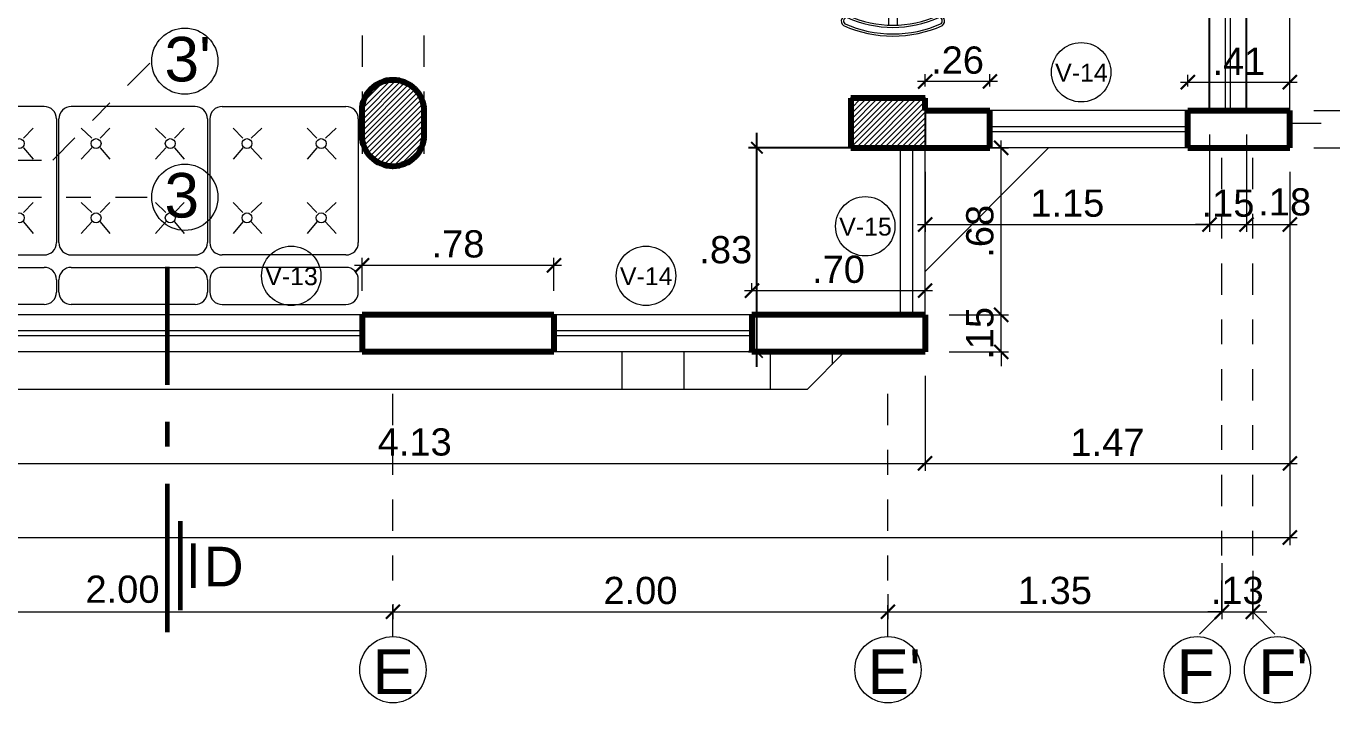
# Model space of a CAD drawing. Header units: millimetres. Extents: x 3779 to 7711, y 1445 to 3132.
# Drawn here: x 3865.96 to 3871.24, y 1464.07 to 1466.8 of the extents above; entities that cross this region are included whole.
import ezdxf

# ---------------------------------------------------------------- set-up
doc = ezdxf.new("R2010")
doc.units = ezdxf.units.MM
doc.header["$PDMODE"] = 3
for name, pattern in [('ACAD_ISO10W100', [18.5, 12, -3, 0.5, -3]), ('DASHDOTX2', [50.8, 25.4, -12.7, 0, -12.7]), ('HIDDEN', [9.525, 6.35, -3.175])]:
    doc.linetypes.add(name, pattern=pattern)
for name, color, linetype, lineweight in [('cotas', 7, 'Continuous', 5), ('EJES', 20, 'DASHDOTX2', 9), ('LINEA-DE-CORTE', 6, 'ACAD_ISO10W100', 60), ('MOBILIARIOS', 151, 'Continuous', 5), ('PERSONA', 7, 'Continuous', 9), ('pluma 0.0', 33, 'Continuous', 0), ('pluma 1', 1, 'Continuous', 9), ('pluma 2', 2, 'Continuous', 20), ('pluma 2.5', 30, 'Continuous', 25), ('pluma 8', 98, 'Continuous', 80), ('proyecciones', 32, 'HIDDEN', 9), ('TEXTO', 7, 'Continuous', 9), ('TEXTURAS', 35, 'Continuous', 5)]:
    doc.layers.add(name, color=color, linetype=linetype, lineweight=lineweight)
doc.styles.get("Standard").update_dxf_attribs({"font": 'arial.ttf'})
doc.styles.add('TIMES', font='arial.ttf', dxfattribs={"height": 0.11})
doc.dimstyles.new('INTERIOR', dxfattribs={"dimtxt": 0.11, "dimasz": 0.0465, "dimexe": 0.0345, "dimexo": 0.195, "dimgap": 0.0295, "dimtad": 2, "dimtih": 1, "dimtoh": 1, "dimzin": 4, "dimdsep": 46, "dimtxsty": 'Standard', "dimblk": 'ARCHTICK', "dimcen": 0, "dimdle": 0.06, "dimclrd": 256, "dimclre": 256, "dimclrt": 256, "dimadec": 0, "dimazin": 0, "dimtfac": 1, "dimtmove": 0, "dimatfit": 3, "dimldrblk": 'ARCHTICK', "dimfxl": 0.0345, "dimtolj": 1, "dimtzin": 0, "dimlwe": 25, "dimarcsym": 0})
doc.dimstyles.new('julio', dxfattribs={"dimtxt": 0.11, "dimasz": 0.057, "dimexe": 0.03, "dimexo": 0.097, "dimgap": 0.0295, "dimtad": 1, "dimzin": 4, "dimdsep": 46, "dimtxsty": 'TIMES', "dimblk": 'ARCHTICK', "dimcen": 0, "dimdle": 0.03, "dimclrd": 256, "dimclre": 256, "dimclrt": 256, "dimadec": 0, "dimazin": 0, "dimtfac": 1, "dimtix": 1, "dimtmove": 2, "dimatfit": 2, "dimldrblk": 'ARCHTICK', "dimfxl": 1, "dimtolj": 1, "dimtzin": 0, "dimlwd": 5, "dimlwe": 5, "dimarcsym": 0})

# ---------------------------------------------------------------- blocks, each defined once
blk = doc.blocks.new('MESA 1')
for p, q in [((62.8451, 42.0081), (62.8451, 42.0517)), ((62.8811, 42.0081), (62.8811, 42.0517)), ((63.5117, 42.0081), (63.5117, 42.0517)), ((63.5477, 42.0081), (63.5477, 42.0517)), ((62.611, 41.726), (63.811, 41.726)), ((62.311, 40.946), (62.311, 41.426)), ((64.111, 41.426), (64.111, 40.946)), ((62.7384, 41.3327), (63.1501, 40.9634)), ((63.7412, 41.3011), (63.9101, 41.1639)), ((63.7835, 41.2905), (63.8574, 41.2377)), ((62.0376, 41.1908), (61.994, 41.1908)), ((62.0376, 41.1548), (61.994, 41.1548)), ((63.5618, 41.1639), (63.7096, 41.0373)), ((64.3844, 41.1908), (64.428, 41.1908)), ((64.3844, 41.1548), (64.428, 41.1548)), ((62.654, 41.1428), (62.8229, 41.0267)), ((63.0551, 41.1111), (63.1712, 40.9951)), ((63.604, 41.0795), (63.7201, 40.9845)), ((62.611, 40.646), (63.811, 40.646)), ((62.8451, 40.3639), (62.8451, 40.3203)), ((62.8811, 40.3639), (62.8811, 40.3203)), ((63.5117, 40.3639), (63.5117, 40.3203)), ((63.5477, 40.3639), (63.5477, 40.3203))]:
    blk.add_line(p, q)
for points in [[(62.6606, 41.7831), (62.6606, 41.9631, -0.414214), (62.7056, 42.0081), (63.0206, 42.0081, -0.414214), (63.0656, 41.9631), (63.0656, 41.6481, -0.414214), (63.0206, 41.6031), (62.7056, 41.6031, -0.414214), (62.6606, 41.6481)], [(63.3272, 41.7831), (63.3272, 41.9631, -0.414214), (63.3722, 42.0081), (63.6872, 42.0081, -0.414214), (63.7322, 41.9631), (63.7322, 41.6481, -0.414214), (63.6872, 41.6031), (63.3722, 41.6031, -0.414214), (63.3272, 41.6481)], [(62.2626, 40.9703), (62.0826, 40.9703, -0.414214), (62.0376, 41.0153), (62.0376, 41.3303, -0.414214), (62.0826, 41.3753), (62.3976, 41.3753, -0.414214), (62.4426, 41.3303), (62.4426, 41.0153, -0.414214), (62.3976, 40.9703)], [(64.1594, 40.9703), (64.3394, 40.9703, 0.414214), (64.3844, 41.0153), (64.3844, 41.3303, 0.414214), (64.3394, 41.3753), (64.0244, 41.3753, 0.414214), (63.9794, 41.3303), (63.9794, 41.0153, 0.414214), (64.0244, 40.9703)], [(62.6606, 40.5889), (62.6606, 40.4089, 0.414214), (62.7056, 40.3639), (63.0206, 40.3639, 0.414214), (63.0656, 40.4089), (63.0656, 40.7239, 0.414214), (63.0206, 40.7689), (62.7056, 40.7689, 0.414214), (62.6606, 40.7239)], [(63.3272, 40.5889), (63.3272, 40.4089, 0.414214), (63.3722, 40.3639), (63.6872, 40.3639, 0.414214), (63.7322, 40.4089), (63.7322, 40.7239, 0.414214), (63.6872, 40.7689), (63.3722, 40.7689, 0.414214), (63.3272, 40.7239)]]:
    blk.add_lwpolyline(points, format="xyb", close=True)
for centre, radius, start, end in [((62.8631, 41.6042), 0.4924, 65.7176, 114.2824), ((62.8631, 41.6042), 0.4834, 65.7176, 114.2824), ((62.8631, 41.6042), 0.4564, 65.7176, 114.2824), ((63.5297, 41.6042), 0.4924, 65.7176, 114.2824), ((63.5297, 41.6042), 0.4834, 65.7176, 114.2824), ((63.5297, 41.6042), 0.4564, 65.7176, 114.2824), ((62.675, 42.0349), 0.0232, 128.3306, 280.2342), ((62.675, 42.0349), 0.0142, 128.3306, 280.2342), ((62.8631, 41.6042), 0.4474, 65.7176, 114.2824), ((63.051, 42.035), 0.0233, 260.3316, 51.1036), ((63.051, 42.035), 0.0143, 260.3316, 51.1036), ((63.3416, 42.0349), 0.0232, 128.3306, 280.2342), ((63.3416, 42.0349), 0.0142, 128.3306, 280.2342), ((63.5297, 41.6042), 0.4474, 65.7176, 114.2824), ((63.7176, 42.035), 0.0233, 260.3316, 51.1036), ((63.7176, 42.035), 0.0143, 260.3316, 51.1036), ((62.611, 41.426), 0.3, 90, 180), ((63.811, 41.426), 0.3, 0, 90), ((62.4414, 41.1728), 0.4924, 155.7176, 204.2824), ((62.4414, 41.1728), 0.4834, 155.7176, 204.2824), ((62.4414, 41.1728), 0.4564, 155.7176, 204.2824), ((62.0107, 41.3607), 0.0233, 350.3316, 141.1036), ((62.0107, 41.3607), 0.0143, 350.3316, 141.1036), ((64.4113, 41.3607), 0.0233, 38.8964, 189.6684), ((63.9805, 41.1728), 0.4564, 335.7176, 24.2824), ((64.4113, 41.3607), 0.0143, 38.8964, 189.6684), ((63.9805, 41.1728), 0.4834, 335.7176, 24.2824), ((63.9805, 41.1728), 0.4924, 335.7176, 24.2824), ((62.4414, 41.1728), 0.4474, 155.7176, 204.2824), ((63.9805, 41.1728), 0.4474, 335.7176, 24.2824), ((62.0108, 40.9847), 0.0232, 218.3306, 10.2342), ((62.0108, 40.9847), 0.0142, 218.3306, 10.2342), ((64.4112, 40.9847), 0.0232, 169.7658, 321.6694), ((64.4112, 40.9847), 0.0142, 169.7658, 321.6694), ((62.611, 40.946), 0.3, 180, 270), ((63.811, 40.946), 0.3, 270, 0), ((62.675, 40.3371), 0.0232, 79.7658, 231.6694), ((62.675, 40.3371), 0.0142, 79.7658, 231.6694), ((62.8631, 40.7678), 0.4564, 245.7176, 294.2824), ((62.8631, 40.7678), 0.4474, 245.7176, 294.2824), ((63.051, 40.337), 0.0233, 308.8964, 99.6684), ((63.051, 40.337), 0.0143, 308.8964, 99.6684), ((63.3416, 40.3371), 0.0232, 79.7658, 231.6694), ((63.3416, 40.3371), 0.0142, 79.7658, 231.6694), ((63.5297, 40.7678), 0.4564, 245.7176, 294.2824), ((63.5297, 40.7678), 0.4474, 245.7176, 294.2824), ((63.7176, 40.337), 0.0233, 308.8964, 99.6684), ((63.7176, 40.337), 0.0143, 308.8964, 99.6684), ((62.8631, 40.7678), 0.4924, 245.7176, 294.2824), ((62.8631, 40.7678), 0.4834, 245.7176, 294.2824), ((63.5297, 40.7678), 0.4924, 245.7176, 294.2824), ((63.5297, 40.7678), 0.4834, 245.7176, 294.2824)]:
    blk.add_arc(centre, radius, start, end)
blk = doc.blocks.new('mueble2')
at = {"layer": 'MOBILIARIOS', "linetype": 'Continuous'}
for p, q in [((3892.8619, 1545.8007), (3892.6985, 1545.8007)), ((3893.1985, 1545.8007), (3892.8213, 1545.8007)), ((3893.4719, 1545.8007), (3893.3085, 1545.8007)), ((3893.8085, 1545.8007), (3893.4313, 1545.8007)), ((3893.9185, 1545.8007), (3894.2957, 1545.8007)), ((3894.255, 1545.8007), (3894.4185, 1545.8007)), ((3892.6485, 1545.7507), (3892.6485, 1545.2507)), ((3893.2485, 1545.7507), (3893.2485, 1545.2507)), ((3893.2585, 1545.2507), (3893.2585, 1545.7507)), ((3893.8585, 1545.7507), (3893.8585, 1545.2507)), ((3893.8685, 1545.7507), (3893.8685, 1545.2507)), ((3894.4685, 1545.7507), (3894.4685, 1545.2507)), ((3892.781, 1545.6722), (3892.7381, 1545.713)), ((3892.8157, 1545.6722), (3892.8545, 1545.713)), ((3893.081, 1545.6722), (3893.0381, 1545.713)), ((3893.1157, 1545.6722), (3893.1545, 1545.713)), ((3893.391, 1545.6722), (3893.3481, 1545.713)), ((3893.4257, 1545.6722), (3893.4645, 1545.713)), ((3893.691, 1545.6722), (3893.6481, 1545.713)), ((3893.7257, 1545.6722), (3893.7645, 1545.713)), ((3894.0013, 1545.6722), (3893.9624, 1545.713)), ((3894.036, 1545.6722), (3894.0789, 1545.713)), ((3894.3013, 1545.6722), (3894.2624, 1545.713)), ((3894.336, 1545.6722), (3894.3789, 1545.713)), ((3892.781, 1545.6342), (3892.7381, 1545.5875)), ((3892.8157, 1545.6342), (3892.8545, 1545.5875)), ((3893.081, 1545.6342), (3893.0381, 1545.5875)), ((3893.1157, 1545.6342), (3893.1545, 1545.5875)), ((3893.391, 1545.6342), (3893.3481, 1545.5875)), ((3893.4257, 1545.6342), (3893.4645, 1545.5875)), ((3893.691, 1545.6342), (3893.6481, 1545.5875)), ((3893.7257, 1545.6342), (3893.7645, 1545.5875)), ((3894.0013, 1545.6342), (3893.9624, 1545.5875)), ((3894.036, 1545.6342), (3894.0789, 1545.5875)), ((3894.3013, 1545.6342), (3894.2624, 1545.5875)), ((3894.336, 1545.6342), (3894.3789, 1545.5875)), ((3892.781, 1545.3722), (3892.7381, 1545.413)), ((3892.8157, 1545.3722), (3892.8545, 1545.413)), ((3893.081, 1545.3722), (3893.0381, 1545.413)), ((3893.1157, 1545.3722), (3893.1545, 1545.413)), ((3893.391, 1545.3722), (3893.3481, 1545.413)), ((3893.4257, 1545.3722), (3893.4645, 1545.413)), ((3893.691, 1545.3722), (3893.6481, 1545.413)), ((3893.7257, 1545.3722), (3893.7645, 1545.413)), ((3894.0013, 1545.3722), (3893.9624, 1545.413)), ((3894.036, 1545.3722), (3894.0789, 1545.413)), ((3894.3013, 1545.3722), (3894.2624, 1545.413)), ((3894.336, 1545.3722), (3894.3789, 1545.413)), ((3892.781, 1545.3342), (3892.7381, 1545.2875)), ((3892.8157, 1545.3342), (3892.8545, 1545.2875)), ((3893.081, 1545.3342), (3893.0381, 1545.2875)), ((3893.1157, 1545.3342), (3893.1545, 1545.2875)), ((3893.391, 1545.3342), (3893.3481, 1545.2875)), ((3893.4257, 1545.3342), (3893.4645, 1545.2875)), ((3893.691, 1545.3342), (3893.6481, 1545.2875)), ((3893.7257, 1545.3342), (3893.7645, 1545.2875)), ((3894.0013, 1545.3342), (3893.9624, 1545.2875)), ((3894.036, 1545.3342), (3894.0789, 1545.2875)), ((3894.3013, 1545.3342), (3894.2624, 1545.2875)), ((3894.336, 1545.3342), (3894.3789, 1545.2875)), ((3892.6985, 1545.2007), (3893.1985, 1545.2007)), ((3893.3085, 1545.2007), (3893.8085, 1545.2007)), ((3894.4185, 1545.2007), (3893.9185, 1545.2007)), ((3892.6985, 1545.1507), (3893.1985, 1545.1507)), ((3893.3085, 1545.1507), (3893.8085, 1545.1507)), ((3894.4185, 1545.1507), (3893.9185, 1545.1507)), ((3892.6485, 1545.0507), (3892.6485, 1545.1007)), ((3893.2485, 1545.1007), (3893.2485, 1545.0507)), ((3893.2585, 1545.0507), (3893.2585, 1545.1007)), ((3893.8585, 1545.1007), (3893.8585, 1545.0507)), ((3893.8685, 1545.1007), (3893.8685, 1545.0507)), ((3894.4685, 1545.0507), (3894.4685, 1545.1007)), ((3893.1985, 1545.0007), (3892.6985, 1545.0007)), ((3893.8085, 1545.0007), (3893.3085, 1545.0007)), ((3893.9185, 1545.0007), (3894.4185, 1545.0007))]:
    blk.add_line(p, q, dxfattribs=at)
for centre in [(3892.7985, 1545.6507), (3893.0985, 1545.6507), (3893.4085, 1545.6507), (3893.7085, 1545.6507), (3894.0185, 1545.6507), (3894.3185, 1545.6507), (3892.7985, 1545.3507), (3893.0985, 1545.3507), (3893.4085, 1545.3507), (3893.7085, 1545.3507), (3894.0185, 1545.3507), (3894.3185, 1545.3507)]:
    blk.add_circle(centre, 0.02, dxfattribs=at)
for centre, start, end in [((3892.6985, 1545.7507), 90, 180), ((3893.1985, 1545.7507), 0, 90), ((3893.3085, 1545.7507), 90, 180), ((3893.8085, 1545.7507), 0, 90), ((3893.9185, 1545.7507), 90, 180), ((3894.4185, 1545.7507), 0, 90), ((3892.6985, 1545.2507), 180, 270), ((3892.6985, 1545.2507), 180, 270), ((3893.1985, 1545.2507), 270, 0), ((3893.3085, 1545.2507), 180, 270), ((3893.3085, 1545.2507), 180, 270), ((3893.8085, 1545.2507), 270, 0), ((3893.9185, 1545.2507), 180, 270), ((3894.4185, 1545.2507), 270, 0), ((3894.4185, 1545.2507), 270, 0), ((3892.6985, 1545.1007), 90, 180), ((3892.6985, 1545.1007), 90, 180), ((3893.1985, 1545.1007), 0, 90), ((3893.3085, 1545.1007), 90, 180), ((3893.3085, 1545.1007), 90, 180), ((3893.8085, 1545.1007), 0, 90), ((3893.9185, 1545.1007), 90, 180), ((3894.4185, 1545.1007), 0, 90), ((3894.4185, 1545.1007), 0, 90), ((3892.6985, 1545.0507), 180, 270), ((3892.6985, 1545.0507), 180, 270), ((3893.1985, 1545.0507), 270, 0), ((3893.3085, 1545.0507), 180, 270), ((3893.3085, 1545.0507), 180, 270), ((3893.8085, 1545.0507), 270, 0), ((3893.9185, 1545.0507), 180, 270), ((3894.4185, 1545.0507), 270, 0), ((3894.4185, 1545.0507), 270, 0)]:
    blk.add_arc(centre, 0.05, start, end, dxfattribs=at)
blk = doc.blocks.new('_ArchTick')
at = {"color": 0, "linetype": 'ByBlock', "lineweight": 40, "const_width": 0.15}
blk.add_lwpolyline([(-0.5, -0.5), (0.5, 0.5)], dxfattribs=at)
blk = doc.blocks.new('*D323')
at = {"layer": 'cotas', "lineweight": 5, "transparency": 16777216}
for p, q in [((3865.417, 1464.4346), (3867.477, 1464.4346)), ((3865.447, 1464.457), (3865.447, 1464.4046)), ((3867.447, 1464.4655), (3867.447, 1464.4046))]:
    blk.add_line(p, q, dxfattribs=at)
at = {"layer": 'Defpoints', "color": 0, "transparency": 16777216}
for p in [(3865.447, 1464.554), (3867.447, 1464.5625), (3867.447, 1464.4346)]:
    blk.add_point(p, dxfattribs=at)
at = {"layer": 'cotas', "lineweight": 5, "transparency": 16777216, "xscale": 0.057, "yscale": 0.057, "zscale": 0.057, "rotation": 180}
blk.add_blockref('_ArchTick', (3865.447, 1464.4346), dxfattribs=at)
at = {"layer": 'cotas', "lineweight": 5, "transparency": 16777216, "xscale": 0.057, "yscale": 0.057, "zscale": 0.057}
blk.add_blockref('_ArchTick', (3867.447, 1464.4346), dxfattribs=at)
at = {"layer": 'cotas', "transparency": 16777216, "insert": (3866.3539, 1464.5253), "char_height": 0.11, "attachment_point": 5, "style": 'TIMES'}
blk.add_mtext('\\A1;2.00', dxfattribs=at)
blk = doc.blocks.new('*D324')
at = {"layer": 'cotas', "lineweight": 5, "transparency": 16777216}
for p, q in [((3869.4477, 1464.5063), (3869.4477, 1464.4046)), ((3867.417, 1464.4346), (3869.4777, 1464.4346)), ((3867.447, 1464.4655), (3867.447, 1464.4046))]:
    blk.add_line(p, q, dxfattribs=at)
at = {"layer": 'Defpoints', "color": 0, "transparency": 16777216}
for p in [(3869.4477, 1464.6033), (3867.447, 1464.5625), (3869.4477, 1464.4346)]:
    blk.add_point(p, dxfattribs=at)
at = {"layer": 'cotas', "lineweight": 5, "transparency": 16777216, "xscale": 0.057, "yscale": 0.057, "zscale": 0.057, "rotation": 180}
blk.add_blockref('_ArchTick', (3867.447, 1464.4346), dxfattribs=at)
at = {"layer": 'cotas', "lineweight": 5, "transparency": 16777216, "xscale": 0.057, "yscale": 0.057, "zscale": 0.057}
blk.add_blockref('_ArchTick', (3869.4477, 1464.4346), dxfattribs=at)
at = {"layer": 'cotas', "transparency": 16777216, "insert": (3868.4474, 1464.5202), "char_height": 0.11, "attachment_point": 5, "style": 'TIMES'}
blk.add_mtext('\\A1;2.00', dxfattribs=at)
blk = doc.blocks.new('*D325')
at = {"layer": 'cotas', "lineweight": 5, "transparency": 16777216}
for p, q in [((3870.797, 1464.6315), (3870.797, 1464.4046)), ((3869.4477, 1464.5063), (3869.4477, 1464.4046)), ((3869.4177, 1464.4346), (3870.827, 1464.4346))]:
    blk.add_line(p, q, dxfattribs=at)
at = {"layer": 'Defpoints', "color": 0, "transparency": 16777216}
for p in [(3870.797, 1464.7285), (3869.4477, 1464.6033), (3870.797, 1464.4346)]:
    blk.add_point(p, dxfattribs=at)
at = {"layer": 'cotas', "lineweight": 5, "transparency": 16777216, "xscale": 0.057, "yscale": 0.057, "zscale": 0.057, "rotation": 180}
blk.add_blockref('_ArchTick', (3869.4477, 1464.4346), dxfattribs=at)
at = {"layer": 'cotas', "lineweight": 5, "transparency": 16777216, "xscale": 0.057, "yscale": 0.057, "zscale": 0.057}
blk.add_blockref('_ArchTick', (3870.797, 1464.4346), dxfattribs=at)
at = {"layer": 'cotas', "transparency": 16777216, "insert": (3870.1224, 1464.5203), "char_height": 0.11, "attachment_point": 5, "style": 'TIMES'}
blk.add_mtext('\\A1;1.35', dxfattribs=at)
blk = doc.blocks.new('*D249')
at = {"layer": 'cotas', "lineweight": 5, "transparency": 16777216}
for p, q in [((3870.797, 1464.6315), (3870.797, 1464.4046)), ((3870.922, 1464.6006), (3870.922, 1464.4046)), ((3870.797, 1464.4346), (3870.74, 1464.4346)), ((3870.797, 1464.4346), (3870.922, 1464.4346)), ((3870.922, 1464.4346), (3870.979, 1464.4346))]:
    blk.add_line(p, q, dxfattribs=at)
at = {"layer": 'Defpoints', "color": 0, "transparency": 16777216}
for p in [(3870.797, 1464.7285), (3870.922, 1464.6976), (3870.922, 1464.4346)]:
    blk.add_point(p, dxfattribs=at)
at = {"layer": 'cotas', "lineweight": 5, "transparency": 16777216, "xscale": 0.057, "yscale": 0.057, "zscale": 0.057}
blk.add_blockref('_ArchTick', (3870.797, 1464.4346), dxfattribs=at)
at = {"layer": 'cotas', "lineweight": 5, "transparency": 16777216, "xscale": 0.057, "yscale": 0.057, "zscale": 0.057, "rotation": 180}
blk.add_blockref('_ArchTick', (3870.922, 1464.4346), dxfattribs=at)
at = {"layer": 'cotas', "transparency": 16777216, "insert": (3870.8595, 1464.5203), "char_height": 0.11, "attachment_point": 5, "style": 'TIMES'}
blk.add_mtext('\\A1;.13', dxfattribs=at)
blk = doc.blocks.new('*D250')
at = {"layer": 'cotas', "lineweight": 5, "transparency": 16777216}
for p, q in [((3871.072, 1466.2126), (3871.072, 1464.7046)), ((3856.522, 1465.2376), (3856.522, 1464.7046)), ((3856.492, 1464.7346), (3871.102, 1464.7346))]:
    blk.add_line(p, q, dxfattribs=at)
at = {"layer": 'Defpoints', "color": 0, "transparency": 16777216}
for p in [(3871.072, 1466.3096), (3856.522, 1465.3346), (3871.072, 1464.7346)]:
    blk.add_point(p, dxfattribs=at)
at = {"layer": 'cotas', "lineweight": 5, "transparency": 16777216, "xscale": 0.057, "yscale": 0.057, "zscale": 0.057, "rotation": 180}
blk.add_blockref('_ArchTick', (3856.522, 1464.7346), dxfattribs=at)
at = {"layer": 'cotas', "lineweight": 5, "transparency": 16777216, "xscale": 0.057, "yscale": 0.057, "zscale": 0.057}
blk.add_blockref('_ArchTick', (3871.072, 1464.7346), dxfattribs=at)
at = {"layer": 'cotas', "transparency": 16777216, "insert": (3863.797, 1464.8202), "char_height": 0.11, "attachment_point": 5, "style": 'TIMES'}
blk.add_mtext('\\A1;14.55', dxfattribs=at)
blk = doc.blocks.new('*D262')
at = {"layer": 'cotas', "lineweight": 5, "transparency": 16777216}
for p, q in [((3865.472, 1465.3876), (3865.472, 1465.0046)), ((3869.5977, 1465.3876), (3869.5977, 1465.0046)), ((3865.442, 1465.0346), (3869.6277, 1465.0346))]:
    blk.add_line(p, q, dxfattribs=at)
at = {"layer": 'Defpoints', "color": 0, "transparency": 16777216}
for p in [(3865.472, 1465.4846), (3869.5977, 1465.4846), (3869.5977, 1465.0346)]:
    blk.add_point(p, dxfattribs=at)
at = {"layer": 'cotas', "lineweight": 5, "transparency": 16777216, "xscale": 0.057, "yscale": 0.057, "zscale": 0.057, "rotation": 180}
blk.add_blockref('_ArchTick', (3865.472, 1465.0346), dxfattribs=at)
at = {"layer": 'cotas', "lineweight": 5, "transparency": 16777216, "xscale": 0.057, "yscale": 0.057, "zscale": 0.057}
blk.add_blockref('_ArchTick', (3869.5977, 1465.0346), dxfattribs=at)
at = {"layer": 'cotas', "transparency": 16777216, "insert": (3867.5349, 1465.1203), "char_height": 0.11, "attachment_point": 5, "style": 'TIMES'}
blk.add_mtext('\\A1;4.13', dxfattribs=at)
blk = doc.blocks.new('*D272')
at = {"layer": 'cotas', "lineweight": 5, "transparency": 16777216}
for p, q in [((3872.122, 1466.3396), (3872.122, 1465.4546)), ((3871.169, 1466.3096), (3872.152, 1466.3096)), ((3871.619, 1465.4846), (3872.152, 1465.4846))]:
    blk.add_line(p, q, dxfattribs=at)
at = {"layer": 'Defpoints', "color": 0, "transparency": 16777216}
for p in [(3871.072, 1466.3096), (3871.522, 1465.4846), (3872.122, 1465.4846)]:
    blk.add_point(p, dxfattribs=at)
at = {"layer": 'cotas', "lineweight": 5, "transparency": 16777216, "xscale": 0.057, "yscale": 0.057, "zscale": 0.057}
for p, rotation in [((3872.122, 1466.3096), 90), ((3872.122, 1465.4846), 270)]:
    blk.add_blockref('_ArchTick', p, dxfattribs=dict(at, rotation=rotation))
at = {"layer": 'cotas', "transparency": 16777216, "insert": (3872.0363, 1465.8971), "char_height": 0.11, "attachment_point": 5, "rotation": 90, "style": 'TIMES'}
blk.add_mtext('\\A1;.83', dxfattribs=at)
blk = doc.blocks.new('*D327')
at = {"layer": 'cotas', "lineweight": 5, "transparency": 16777216}
for p, q in [((3870.747, 1466.3626), (3870.747, 1465.9696)), ((3869.5977, 1466.2126), (3869.5977, 1465.9696)), ((3869.5677, 1465.9996), (3870.777, 1465.9996))]:
    blk.add_line(p, q, dxfattribs=at)
at = {"layer": 'Defpoints', "color": 0, "transparency": 16777216}
for p in [(3870.747, 1466.4596), (3869.5977, 1466.3096), (3870.747, 1465.9996)]:
    blk.add_point(p, dxfattribs=at)
at = {"layer": 'cotas', "lineweight": 5, "transparency": 16777216, "xscale": 0.057, "yscale": 0.057, "zscale": 0.057, "rotation": 180}
blk.add_blockref('_ArchTick', (3869.5977, 1465.9996), dxfattribs=at)
at = {"layer": 'cotas', "lineweight": 5, "transparency": 16777216, "xscale": 0.057, "yscale": 0.057, "zscale": 0.057}
blk.add_blockref('_ArchTick', (3870.747, 1465.9996), dxfattribs=at)
at = {"layer": 'cotas', "transparency": 16777216, "insert": (3870.1724, 1466.0852), "char_height": 0.11, "attachment_point": 5, "style": 'TIMES'}
blk.add_mtext('\\A1;1.15', dxfattribs=at)
blk = doc.blocks.new('*D328')
at = {"layer": 'cotas', "lineweight": 5, "transparency": 16777216}
for p, q in [((3870.747, 1466.3626), (3870.747, 1465.9696)), ((3870.897, 1466.3626), (3870.897, 1465.9696)), ((3870.747, 1465.9996), (3870.69, 1465.9996)), ((3870.747, 1465.9996), (3870.897, 1465.9996)), ((3870.897, 1465.9996), (3870.954, 1465.9996))]:
    blk.add_line(p, q, dxfattribs=at)
at = {"layer": 'Defpoints', "color": 0, "transparency": 16777216}
for p in [(3870.747, 1466.4596), (3870.897, 1466.4596), (3870.897, 1465.9996)]:
    blk.add_point(p, dxfattribs=at)
at = {"layer": 'cotas', "lineweight": 5, "transparency": 16777216, "xscale": 0.057, "yscale": 0.057, "zscale": 0.057}
blk.add_blockref('_ArchTick', (3870.747, 1465.9996), dxfattribs=at)
at = {"layer": 'cotas', "lineweight": 5, "transparency": 16777216, "xscale": 0.057, "yscale": 0.057, "zscale": 0.057, "rotation": 180}
blk.add_blockref('_ArchTick', (3870.897, 1465.9996), dxfattribs=at)
at = {"layer": 'cotas', "transparency": 16777216, "insert": (3870.822, 1466.0852), "char_height": 0.11, "attachment_point": 5, "style": 'TIMES'}
blk.add_mtext('\\A1;.15', dxfattribs=at)
blk = doc.blocks.new('*D329')
at = {"layer": 'cotas', "lineweight": 5, "transparency": 16777216}
for p, q in [((3870.897, 1466.3626), (3870.897, 1465.9696)), ((3871.072, 1466.2126), (3871.072, 1465.9696)), ((3870.867, 1465.9996), (3871.102, 1465.9996))]:
    blk.add_line(p, q, dxfattribs=at)
at = {"layer": 'Defpoints', "color": 0, "transparency": 16777216}
for p in [(3870.897, 1466.4596), (3871.072, 1466.3096), (3871.072, 1465.9996)]:
    blk.add_point(p, dxfattribs=at)
at = {"layer": 'cotas', "lineweight": 5, "transparency": 16777216, "xscale": 0.057, "yscale": 0.057, "zscale": 0.057, "rotation": 180}
blk.add_blockref('_ArchTick', (3870.897, 1465.9996), dxfattribs=at)
at = {"layer": 'cotas', "lineweight": 5, "transparency": 16777216, "xscale": 0.057, "yscale": 0.057, "zscale": 0.057}
blk.add_blockref('_ArchTick', (3871.072, 1465.9996), dxfattribs=at)
at = {"layer": 'cotas', "transparency": 16777216, "insert": (3871.0512, 1466.0903), "char_height": 0.11, "attachment_point": 5, "style": 'TIMES'}
blk.add_mtext('\\A1;.18', dxfattribs=at)
blk = doc.blocks.new('*D330')
at = {"layer": 'cotas', "lineweight": 5, "transparency": 16777216}
for p, q in [((3869.9052, 1465.6346), (3869.9052, 1465.6916)), ((3869.6947, 1465.6346), (3869.9352, 1465.6346)), ((3869.9052, 1465.4846), (3869.9052, 1465.6346)), ((3869.6947, 1465.4846), (3869.9352, 1465.4846)), ((3869.9052, 1465.4846), (3869.9052, 1465.4276))]:
    blk.add_line(p, q, dxfattribs=at)
at = {"layer": 'Defpoints', "color": 0, "transparency": 16777216}
for p in [(3869.5977, 1465.6346), (3869.9052, 1465.6346), (3869.5977, 1465.4846)]:
    blk.add_point(p, dxfattribs=at)
at = {"layer": 'cotas', "lineweight": 5, "transparency": 16777216, "xscale": 0.057, "yscale": 0.057, "zscale": 0.057}
for p, rotation in [((3869.9052, 1465.6346), 270), ((3869.9052, 1465.4846), 90)]:
    blk.add_blockref('_ArchTick', p, dxfattribs=dict(at, rotation=rotation))
at = {"layer": 'cotas', "transparency": 16777216, "insert": (3869.8195, 1465.5596), "char_height": 0.11, "attachment_point": 5, "rotation": 90, "style": 'TIMES'}
blk.add_mtext('\\A1;.15', dxfattribs=at)
blk = doc.blocks.new('*D331')
at = {"layer": 'cotas', "lineweight": 5, "transparency": 16777216}
for p, q in [((3869.9052, 1465.6046), (3869.9052, 1466.3396)), ((3869.6947, 1466.3096), (3869.9352, 1466.3096)), ((3869.6947, 1465.6346), (3869.9352, 1465.6346))]:
    blk.add_line(p, q, dxfattribs=at)
at = {"layer": 'Defpoints', "color": 0, "transparency": 16777216}
for p in [(3869.5977, 1466.3096), (3869.9052, 1466.3096), (3869.5977, 1465.6346)]:
    blk.add_point(p, dxfattribs=at)
at = {"layer": 'cotas', "lineweight": 5, "transparency": 16777216, "xscale": 0.057, "yscale": 0.057, "zscale": 0.057}
for p, rotation in [((3869.9052, 1466.3096), 90), ((3869.9052, 1465.6346), 270)]:
    blk.add_blockref('_ArchTick', p, dxfattribs=dict(at, rotation=rotation))
at = {"layer": 'cotas', "transparency": 16777216, "insert": (3869.8195, 1465.9721), "char_height": 0.11, "attachment_point": 5, "rotation": 90, "style": 'TIMES'}
blk.add_mtext('\\A1;.68', dxfattribs=at)
blk = doc.blocks.new('*D278')
at = {"layer": 'cotas', "lineweight": 5, "transparency": 16777216}
for p, q in [((3872.122, 1466.4596), (3872.122, 1466.5166)), ((3871.169, 1466.4596), (3872.152, 1466.4596)), ((3872.122, 1466.3096), (3872.122, 1466.4596)), ((3871.169, 1466.3096), (3872.152, 1466.3096)), ((3872.122, 1466.3096), (3872.122, 1466.2526))]:
    blk.add_line(p, q, dxfattribs=at)
at = {"layer": 'Defpoints', "color": 0, "transparency": 16777216}
for p in [(3871.072, 1466.4596), (3872.122, 1466.4596), (3871.072, 1466.3096)]:
    blk.add_point(p, dxfattribs=at)
at = {"layer": 'cotas', "lineweight": 5, "transparency": 16777216, "xscale": 0.057, "yscale": 0.057, "zscale": 0.057}
for p, rotation in [((3872.122, 1466.4596), 270), ((3872.122, 1466.3096), 90)]:
    blk.add_blockref('_ArchTick', p, dxfattribs=dict(at, rotation=rotation))
at = {"layer": 'cotas', "transparency": 16777216, "insert": (3872.0363, 1466.3846), "char_height": 0.11, "attachment_point": 5, "rotation": 90, "style": 'TIMES'}
blk.add_mtext('\\A1;.15', dxfattribs=at)
blk = doc.blocks.new('*D283')
at = {"layer": 'cotas', "lineweight": 5, "transparency": 16777216}
for p, q in [((3871.072, 1466.2126), (3871.072, 1465.0046)), ((3869.5977, 1465.3876), (3869.5977, 1465.0046)), ((3869.5677, 1465.0346), (3871.102, 1465.0346))]:
    blk.add_line(p, q, dxfattribs=at)
at = {"layer": 'Defpoints', "color": 0, "transparency": 16777216}
for p in [(3871.072, 1466.3096), (3869.5977, 1465.4846), (3871.072, 1465.0346)]:
    blk.add_point(p, dxfattribs=at)
at = {"layer": 'cotas', "lineweight": 5, "transparency": 16777216, "xscale": 0.057, "yscale": 0.057, "zscale": 0.057, "rotation": 180}
blk.add_blockref('_ArchTick', (3869.5977, 1465.0346), dxfattribs=at)
at = {"layer": 'cotas', "lineweight": 5, "transparency": 16777216, "xscale": 0.057, "yscale": 0.057, "zscale": 0.057}
blk.add_blockref('_ArchTick', (3871.072, 1465.0346), dxfattribs=at)
at = {"layer": 'cotas', "transparency": 16777216, "insert": (3870.3349, 1465.1193), "char_height": 0.11, "attachment_point": 5, "style": 'TIMES'}
blk.add_mtext('\\A1;1.47', dxfattribs=at)
blk = doc.blocks.new('*D290')
at = {"layer": 'cotas', "lineweight": 5, "transparency": 16777216}
for p, q in [((3867.322, 1465.7316), (3867.322, 1465.8649)), ((3868.0977, 1465.7316), (3868.0977, 1465.8649)), ((3867.292, 1465.8349), (3868.1277, 1465.8349))]:
    blk.add_line(p, q, dxfattribs=at)
at = {"layer": 'Defpoints', "color": 0, "transparency": 16777216}
for p in [(3868.0977, 1465.8349), (3867.322, 1465.6346), (3868.0977, 1465.6346)]:
    blk.add_point(p, dxfattribs=at)
at = {"layer": 'cotas', "lineweight": 5, "transparency": 16777216, "xscale": 0.057, "yscale": 0.057, "zscale": 0.057, "rotation": 180}
blk.add_blockref('_ArchTick', (3867.322, 1465.8349), dxfattribs=at)
at = {"layer": 'cotas', "lineweight": 5, "transparency": 16777216, "xscale": 0.057, "yscale": 0.057, "zscale": 0.057}
blk.add_blockref('_ArchTick', (3868.0977, 1465.8349), dxfattribs=at)
at = {"layer": 'cotas', "transparency": 16777216, "insert": (3867.7099, 1465.9206), "char_height": 0.11, "attachment_point": 5, "style": 'TIMES'}
blk.add_mtext('\\A1;.78', dxfattribs=at)
blk = doc.blocks.new('*D291')
at = {"layer": 'cotas', "lineweight": 5, "transparency": 16777216}
for p, q in [((3868.8977, 1465.7316), (3868.8977, 1465.7624)), ((3869.5977, 1465.7316), (3869.5977, 1465.7624)), ((3868.8677, 1465.7324), (3869.6277, 1465.7324))]:
    blk.add_line(p, q, dxfattribs=at)
at = {"layer": 'Defpoints', "color": 0, "transparency": 16777216}
for p in [(3869.5977, 1465.7324), (3868.8977, 1465.6346), (3869.5977, 1465.6346)]:
    blk.add_point(p, dxfattribs=at)
at = {"layer": 'cotas', "lineweight": 5, "transparency": 16777216, "xscale": 0.057, "yscale": 0.057, "zscale": 0.057, "rotation": 180}
blk.add_blockref('_ArchTick', (3868.8977, 1465.7324), dxfattribs=at)
at = {"layer": 'cotas', "lineweight": 5, "transparency": 16777216, "xscale": 0.057, "yscale": 0.057, "zscale": 0.057}
blk.add_blockref('_ArchTick', (3869.5977, 1465.7324), dxfattribs=at)
at = {"layer": 'cotas', "transparency": 16777216, "insert": (3869.2477, 1465.818), "char_height": 0.11, "attachment_point": 5, "style": 'TIMES'}
blk.add_mtext('\\A1;.70', dxfattribs=at)
blk = doc.blocks.new('*D292')
at = {"layer": 'cotas', "lineweight": 5, "transparency": 16777216}
for p, q in [((3870.6599, 1466.5566), (3870.6599, 1466.6043)), ((3871.072, 1466.5566), (3871.072, 1466.6043)), ((3870.6299, 1466.5743), (3871.102, 1466.5743))]:
    blk.add_line(p, q, dxfattribs=at)
at = {"layer": 'Defpoints', "color": 0, "transparency": 16777216}
for p in [(3871.072, 1466.5743), (3870.6599, 1466.4596), (3871.072, 1466.4596)]:
    blk.add_point(p, dxfattribs=at)
at = {"layer": 'cotas', "lineweight": 5, "transparency": 16777216, "xscale": 0.057, "yscale": 0.057, "zscale": 0.057, "rotation": 180}
blk.add_blockref('_ArchTick', (3870.6599, 1466.5743), dxfattribs=at)
at = {"layer": 'cotas', "lineweight": 5, "transparency": 16777216, "xscale": 0.057, "yscale": 0.057, "zscale": 0.057}
blk.add_blockref('_ArchTick', (3871.072, 1466.5743), dxfattribs=at)
at = {"layer": 'cotas', "transparency": 16777216, "insert": (3870.8659, 1466.659), "char_height": 0.11, "attachment_point": 5, "style": 'TIMES'}
blk.add_mtext('\\A1;.41', dxfattribs=at)
blk = doc.blocks.new('*D293')
at = {"layer": 'cotas', "lineweight": 5, "transparency": 16777216}
for p, q in [((3869.5977, 1466.5566), (3869.5977, 1466.6075)), ((3869.8599, 1466.5566), (3869.8599, 1466.6075)), ((3869.8899, 1466.5775), (3869.5677, 1466.5775))]:
    blk.add_line(p, q, dxfattribs=at)
at = {"layer": 'Defpoints', "color": 0, "transparency": 16777216}
for p in [(3869.5977, 1466.5775), (3869.5977, 1466.4596), (3869.8599, 1466.4596)]:
    blk.add_point(p, dxfattribs=at)
at = {"layer": 'cotas', "lineweight": 5, "transparency": 16777216, "xscale": 0.057, "yscale": 0.057, "zscale": 0.057, "rotation": 180}
blk.add_blockref('_ArchTick', (3869.5977, 1466.5775), dxfattribs=at)
at = {"layer": 'cotas', "lineweight": 5, "transparency": 16777216, "xscale": 0.057, "yscale": 0.057, "zscale": 0.057}
blk.add_blockref('_ArchTick', (3869.8599, 1466.5775), dxfattribs=at)
at = {"layer": 'cotas', "transparency": 16777216, "insert": (3869.7288, 1466.6632), "char_height": 0.11, "attachment_point": 5, "style": 'TIMES'}
blk.add_mtext('\\A1;.26', dxfattribs=at)
blk = doc.blocks.new('*D880')
at = {"layer": 'cotas', "lineweight": -2, "transparency": 16777216}
blk.add_line((3868.9181, 1465.4246), (3868.9181, 1466.3696), dxfattribs=at)
at = {"layer": 'cotas', "lineweight": 25, "transparency": 16777216}
for p, q in [((3869.4523, 1466.3096), (3868.8836, 1466.3096)), ((3869.3071, 1465.4846), (3868.8836, 1465.4846))]:
    blk.add_line(p, q, dxfattribs=at)
at = {"layer": 'Defpoints', "color": 0, "transparency": 16777216}
for p in [(3868.9181, 1466.3096), (3869.6473, 1466.3096), (3869.5021, 1465.4846)]:
    blk.add_point(p, dxfattribs=at)
at = {"layer": 'cotas', "lineweight": -2, "transparency": 16777216, "xscale": 0.04649999999999999, "yscale": 0.04649999999999999, "zscale": 0.04649999999999999}
for p, rotation in [((3868.9181, 1466.3096), 90), ((3868.9181, 1465.4846), 270)]:
    blk.add_blockref('_ArchTick', p, dxfattribs=dict(at, rotation=rotation))
at = {"layer": 'cotas', "transparency": 16777216, "insert": (3868.7922, 1465.8971), "char_height": 0.11, "attachment_point": 5}
blk.add_mtext('\\A1;.83', dxfattribs=at)

msp = doc.modelspace()

# ---------------------------------------------------------------- hatches: boundary and pattern name
at = {"layer": 'TEXTURAS'}
h = msp.add_hatch(dxfattribs=at)
h.set_pattern_fill('LINE', color=256, scale=0.005, angle=45)
h.set_pattern_definition([(45, (13.458548, -72.91544), (-0.01122532015, 0.01122532015), [])])
edge = h.paths.add_edge_path()
edge.add_arc((3867.447, 1466.4596), 0.125, 0, 180)
edge.add_line((3867.322, 1466.4596), (3867.322, 1466.3596))
edge.add_arc((3867.447, 1466.3596), 0.125, 180, 360)
edge.add_line((3867.572, 1466.3596), (3867.572, 1466.4596))
h = msp.add_hatch(dxfattribs=at)
h.set_pattern_fill('LINE', color=256, scale=0.005, angle=45)
h.set_pattern_definition([(45, (2.658548, -73.14044), (-0.01122532015, 0.01122532015), [])])
h.paths.add_polyline_path([(3869.5977, 1466.5096), (3869.2977, 1466.5096), (3869.2977, 1466.3096), (3869.5977, 1466.3096)])

# ---------------------------------------------------------------- linework, layer by layer
at = {"layer": 'EJES', "ltscale": 0.005}
for p, q in [((3866.072, 1466.2596), (3866.472, 1466.6596)), ((3871.072, 1466.4096), (3872.822, 1466.4096)), ((3870.797, 1464.4346), (3870.797, 1466.3096)), ((3870.922, 1464.4346), (3870.922, 1466.3096)), ((3865.472, 1466.2596), (3866.072, 1466.2596)), ((3865.472, 1466.1096), (3866.472, 1466.1096)), ((3867.447, 1464.3346), (3867.447, 1465.3346)), ((3869.4477, 1464.3346), (3869.4477, 1465.3346)), ((3870.797, 1464.4346), (3870.697, 1464.3346)), ((3870.922, 1464.4346), (3871.022, 1464.3346))]:
    msp.add_line(p, q, dxfattribs=at)
at = {"layer": 'LINEA-DE-CORTE', "ltscale": 0.05}
for p, q in [((3866.5355, 1464.3521), (3866.5355, 1465.8282)), ((3866.5873, 1464.8007), (3866.5873, 1464.4418)), ((3866.6391, 1464.711), (3866.6391, 1464.5315))]:
    msp.add_line(p, q, dxfattribs=at)
at = {"layer": 'pluma 0.0'}
for p, q in [((3869.5977, 1465.8103), (3870.097, 1466.3096)), ((3868.372, 1465.4846), (3868.372, 1465.3346)), ((3868.622, 1465.4846), (3868.622, 1465.3346)), ((3868.972, 1465.4846), (3868.972, 1465.3346)), ((3869.122, 1465.3346), (3869.272, 1465.4846)), ((3869.222, 1465.4846), (3869.222, 1465.4346)), ((3863.072, 1465.3346), (3869.122, 1465.3346))]:
    msp.add_line(p, q, dxfattribs=at)
at = {"layer": 'pluma 1'}
for p, q in [((3871.072, 1466.4596), (3871.072, 1468.7346)), ((3870.812, 1466.4596), (3870.812, 1467.3353)), ((3870.832, 1466.4596), (3870.832, 1467.3353)), ((3870.6599, 1466.3946), (3869.8599, 1466.3946)), ((3870.6599, 1466.3746), (3869.8599, 1466.3746)), ((3869.4977, 1465.6346), (3869.4977, 1466.3096)), ((3869.5477, 1465.6346), (3869.5477, 1466.3096)), ((3869.5977, 1465.6346), (3869.5977, 1466.3096)), ((3867.322, 1465.5696), (3865.472, 1465.5696)), ((3867.322, 1465.5496), (3865.472, 1465.5496)), ((3868.8977, 1465.5696), (3868.0977, 1465.5696)), ((3868.8977, 1465.5496), (3868.0977, 1465.5496))]:
    msp.add_line(p, q, dxfattribs=at)
for centre, radius in [((3866.6059, 1466.6596), 0.1339), ((3870.2287, 1466.6147), 0.12), ((3866.6059, 1466.1096), 0.1339), ((3869.356, 1465.9924), 0.12), ((3867.036, 1465.7921), 0.12), ((3868.4697, 1465.7921), 0.12), ((3867.447, 1464.2007), 0.1339), ((3869.4477, 1464.2007), 0.1339), ((3870.697, 1464.2007), 0.1339), ((3871.022, 1464.2007), 0.1339)]:
    msp.add_circle(centre, radius, dxfattribs=at)
at = {"layer": 'pluma 2'}
for p, q in [((3870.6599, 1466.4596), (3869.8599, 1466.4596)), ((3870.6599, 1466.3096), (3869.8599, 1466.3096)), ((3867.322, 1465.6346), (3865.472, 1465.6346)), ((3868.8977, 1465.6346), (3868.0977, 1465.6346)), ((3867.322, 1465.4846), (3865.472, 1465.4846)), ((3868.8977, 1465.4846), (3868.0977, 1465.4846))]:
    msp.add_line(p, q, dxfattribs=at)
at = {"layer": 'pluma 2.5'}
for p, q in [((3870.747, 1466.4596), (3870.747, 1467.3353)), ((3870.897, 1466.4596), (3870.897, 1467.3353))]:
    msp.add_line(p, q, dxfattribs=at)
msp.add_lwpolyline([(3869.5977, 1466.3096), (3869.2977, 1466.3096), (3869.2977, 1466.5096), (3869.5977, 1466.5096)], close=True, dxfattribs=at)
at = {"layer": 'pluma 8'}
for p, q in [((3869.5977, 1466.5096), (3869.2977, 1466.5096)), ((3869.2977, 1466.5096), (3869.2977, 1466.3096)), ((3869.5977, 1466.4596), (3869.5977, 1466.5096)), ((3869.5977, 1466.4596), (3869.8599, 1466.4596)), ((3869.8599, 1466.3096), (3869.8599, 1466.4596)), ((3870.6599, 1466.4596), (3871.072, 1466.4596)), ((3870.6599, 1466.3096), (3870.6599, 1466.4596)), ((3871.072, 1466.3096), (3871.072, 1466.4596)), ((3869.2977, 1466.3096), (3869.8599, 1466.3096)), ((3870.6599, 1466.3096), (3871.072, 1466.3096)), ((3867.322, 1465.6346), (3867.322, 1465.4846)), ((3868.0977, 1465.6346), (3867.322, 1465.6346)), ((3868.0977, 1465.6346), (3868.0977, 1465.4846)), ((3868.8977, 1465.6346), (3868.8977, 1465.4846)), ((3869.5977, 1465.6346), (3868.8977, 1465.6346)), ((3869.5977, 1465.6346), (3869.5977, 1465.4846)), ((3868.0977, 1465.4846), (3867.322, 1465.4846)), ((3869.5977, 1465.4846), (3868.8977, 1465.4846))]:
    msp.add_line(p, q, dxfattribs=at)
msp.add_lwpolyline([(3867.322, 1466.3596), (3867.322, 1466.4596, -0.414214), (3867.447, 1466.5846), (3867.447, 1466.5846, -0.414214), (3867.572, 1466.4596), (3867.572, 1466.3596, -0.414214), (3867.447, 1466.2346), (3867.447, 1466.2346, -0.414214)], format="xyb", close=True, dxfattribs=at)
at = {"layer": 'proyecciones', "linetype": 'HIDDEN', "ltscale": 0.02}
for p, q in [((3867.322, 1471.9846), (3867.322, 1466.2846)), ((3867.572, 1471.9846), (3867.572, 1466.2846))]:
    msp.add_line(p, q, dxfattribs=at)

# ---------------------------------------------------------------- block references
at = {"layer": 'MOBILIARIOS', "xscale": 0.9876543209883611, "yscale": 0.9876543209883611, "zscale": 0.9876543209883611, "rotation": 90}
msp.add_blockref('MESA 1', (3910.1321, 1405.5764), dxfattribs=at)
at = {"layer": 'TEXTURAS'}
msp.add_blockref('mueble2', (-27.1615, -79.3242), dxfattribs=at)

# ---------------------------------------------------------------- texts
at = {"insert": (3866.6821, 1464.6975), "char_height": 0.16, "width": 1.3216, "attachment_point": 1}
msp.add_mtext('D', dxfattribs=at)
at = {"layer": 'PERSONA', "linetype": 'Continuous', "char_height": 0.072, "width": 1.154549, "attachment_point": 1}
for s, insert in [('V-14', (3870.1234, 1466.6492)), ('V-15', (3869.2507, 1466.0268)), ('V-13', (3866.9307, 1465.8265)), ('V-14', (3868.3644, 1465.8265))]:
    msp.add_mtext(s, dxfattribs=dict(at, insert=insert))
at = {"layer": 'TEXTO', "color": 5, "char_height": 0.18, "width": 2.597734}
for s, insert, attachment_point in [("{\\C7;3'}", (3866.5235, 1466.7577), 1), ('{\\C7;3}', (3866.5235, 1466.2077), 1), ('{\\C7;E}', (3867.3646, 1464.1025), 7), ("{\\C7;E'}", (3869.3653, 1464.1025), 7), ('{\\C7;F}', (3870.6146, 1464.1025), 7), ("{\\C7;F'}", (3870.9445, 1464.1025), 7)]:
    msp.add_mtext(s, dxfattribs=dict(at, insert=insert, attachment_point=attachment_point))

# ---------------------------------------------------------------- dimensions: what is measured, and where the dimension line sits
at = {"layer": 'cotas'}
for base, p1, p2, picture, middle in [((3869.5977, 1466.5775), (3869.8599, 1466.4596), (3869.5977, 1466.4596), '*D293', (3869.7288, 1466.6632)), ((3871.072, 1466.5743), (3870.6599, 1466.4596), (3871.072, 1466.4596), '*D292', (3870.8659, 1466.659)), ((3870.747, 1465.9996), (3869.5977, 1466.3096), (3870.747, 1466.4596), '*D327', (3870.1724, 1466.0852)), ((3870.897, 1465.9996), (3870.747, 1466.4596), (3870.897, 1466.4596), '*D328', (3870.822, 1466.0852)), ((3871.072, 1464.7346), (3856.522, 1465.3346), (3871.072, 1466.3096), '*D250', (3863.797, 1464.8202)), ((3871.072, 1465.0346), (3869.5977, 1465.4846), (3871.072, 1466.3096), '*D283', (3870.3349, 1465.1193)), ((3868.0977, 1465.8349), (3867.322, 1465.6346), (3868.0977, 1465.6346), '*D290', (3867.7099, 1465.9206)), ((3869.5977, 1465.7324), (3868.8977, 1465.6346), (3869.5977, 1465.6346), '*D291', (3869.2477, 1465.818)), ((3869.5977, 1465.0346), (3865.472, 1465.4846), (3869.5977, 1465.4846), '*D262', (3867.5349, 1465.1203))]:
    dim = msp.add_linear_dim(base=base, p1=p1, p2=p2, dimstyle='julio', dxfattribs=at)
    dim.commit()
    dim.dimension.update_dxf_attribs({"geometry": picture, "text_midpoint": middle})
for base, p1, p2, angle, dimstyle, picture, middle in [((3872.122, 1466.4596), (3871.072, 1466.3096), (3871.072, 1466.4596), 90, 'julio', '*D278', (3872.0363, 1466.3846)), ((3868.9180762967, 1466.3095546046), (3869.5021443345, 1465.4845546046), (3869.6472728283, 1466.3095546046), 90, 'INTERIOR', '*D880', (3868.7922325041, 1465.8970546046)), ((3869.9052046797, 1466.3095546046), (3869.5977394379, 1465.6345546046), (3869.5977394379, 1466.3095546046), 90, 'julio', '*D331', (3869.819541651, 1465.9720546046)), ((3872.1220035066, 1465.4845546046), (3871.0720035066, 1466.3095546046), (3871.5220035066, 1465.4845546046), 90, 'julio', '*D272', (3872.0363029609, 1465.8970546046)), ((3869.9052, 1465.6346), (3869.5977, 1465.4846), (3869.5977, 1465.6346), 90, 'julio', '*D330', (3869.8195, 1465.5596)), ((3870.797, 1464.4346), (3869.4477, 1464.6033), (3870.797, 1464.7285), 180, 'julio', '*D325', (3870.1224, 1464.5203)), ((3870.9220035066, 1464.4345546046), (3870.7970035066, 1464.7284974003), (3870.9220035066, 1464.6975628527), 180, 'julio', '*D249', (3870.8595035066, 1464.5202551503)), ((3869.4477, 1464.4346), (3867.447, 1464.5625), (3869.4477, 1464.6033), 180, 'julio', '*D324', (3868.4474, 1464.5202))]:
    dim = msp.add_linear_dim(base=base, p1=p1, p2=p2, angle=angle, dimstyle=dimstyle, dxfattribs=at)
    dim.commit()
    dim.dimension.update_dxf_attribs({"geometry": picture, "text_midpoint": middle})
dim = msp.add_linear_dim(base=(3871.0720035066, 1465.9995682848), p1=(3870.8970035066, 1466.4595546046), p2=(3871.0720035066, 1466.3095546046), dimstyle='julio', dxfattribs=at)
dim.commit()
dim.dimension.update_dxf_attribs({"geometry": '*D329', "text_midpoint": (3871.0512071856, 1466.0903370433), "dimtype": 160})
dim = msp.add_linear_dim(base=(3867.447, 1464.4346), p1=(3865.447, 1464.554), p2=(3867.447, 1464.5625), angle=180, dimstyle='julio', dxfattribs=at)
dim.commit()
dim.dimension.update_dxf_attribs({"geometry": '*D323', "text_midpoint": (3866.3539, 1464.5253), "dimtype": 160})

doc.saveas('drawing.dxf')
